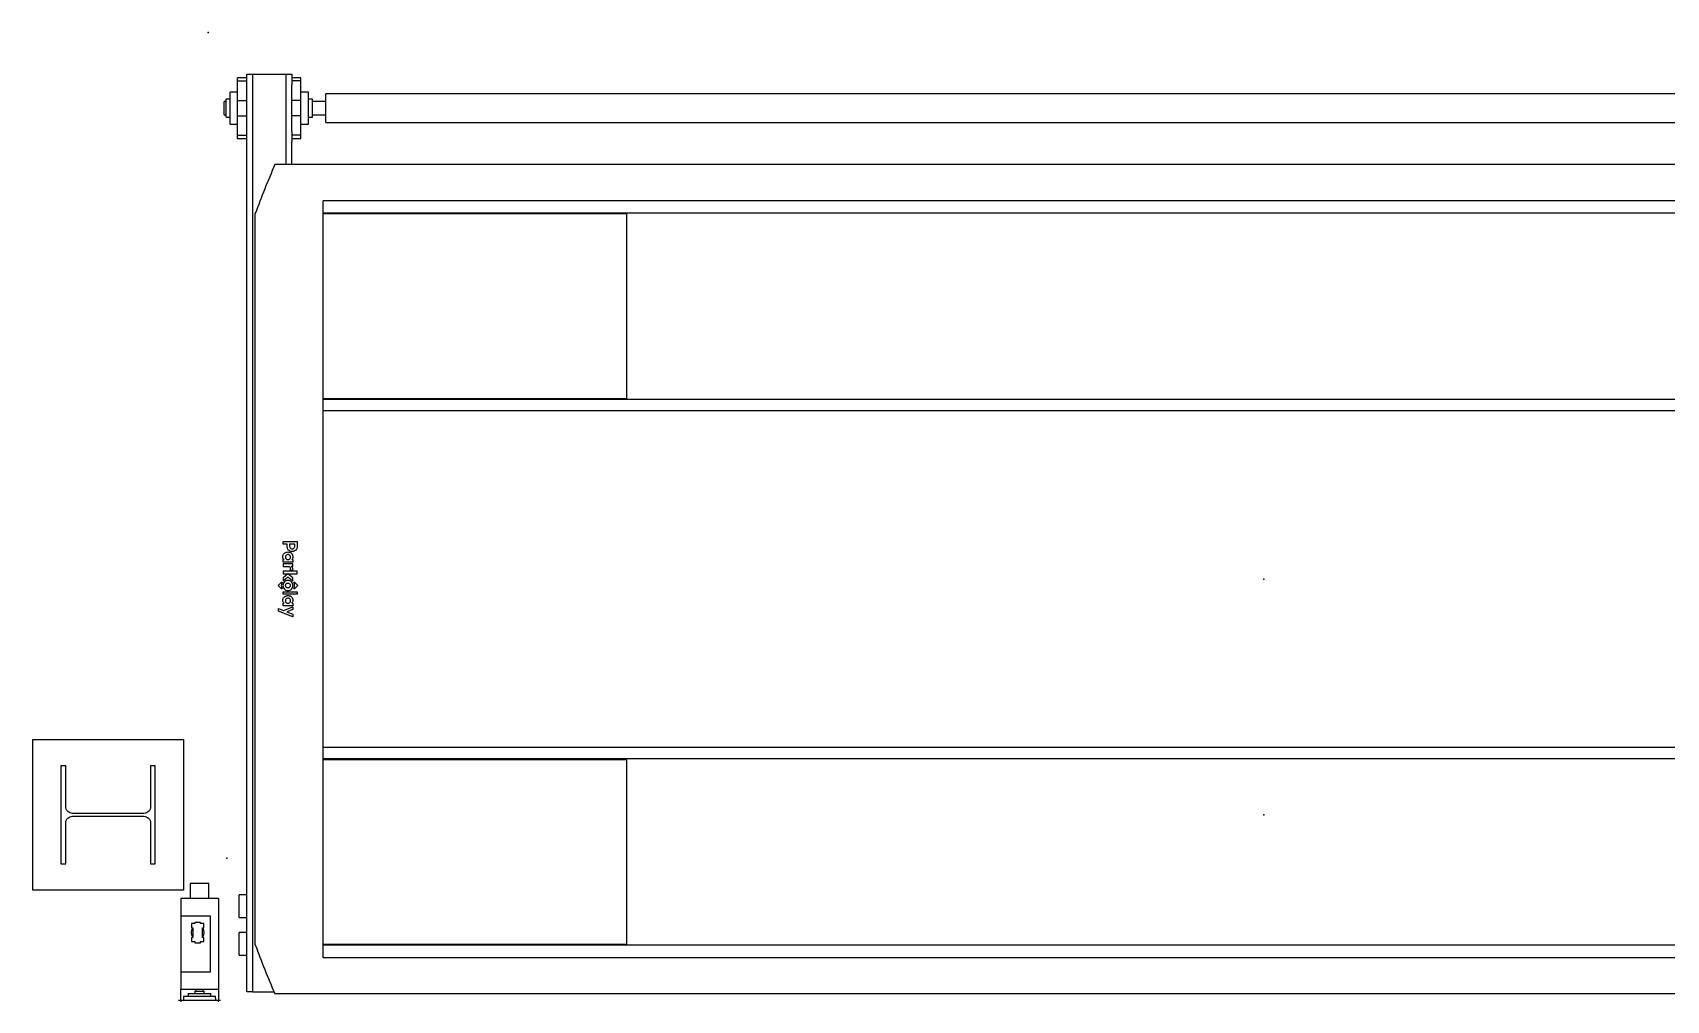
# Model space of a CAD drawing. Header units: millimetres. Extents: x 1215 to 9785, y -901 to 5802.
# Drawn here: x 3970 to 4403.2, y 5544.9 to 5801.6 of the extents above; entities that cross this region are included whole.
import ezdxf

# ---------------------------------------------------------------- set-up
doc = ezdxf.new("R2010")
doc.units = ezdxf.units.MM
doc.linetypes.add('PHANTOM', pattern=[12.7, 6.35, -1.27, 1.27, -1.27, 1.27, -1.27])
for name, color, linetype in [('PK24-LOGO', 7, 'Continuous'), ('PK24E', 7, 'Continuous'), ('PK24E-STRUCT-STEEL', 254, 'Continuous')]:
    doc.layers.add(name, color=color, linetype=linetype)
for name, color, linetype, true_color in [('PK24E-COMP-PALLET', 132, 'Continuous', 0x00b7c8), ('PK24E-HELPER', 253, 'PHANTOM', 0xa1a1a1), ('PK24E-SYS-LIFT', 31, 'Continuous', 0xffcc5a), ('PK24E-SYS-SHELF', 31, 'Continuous', 0xffcc5a)]:
    doc.layers.add(name, color=color, linetype=linetype, true_color=true_color)

# ---------------------------------------------------------------- blocks, each defined once
blk = doc.blocks.new('LOGO----DECOR-PK24')
at = {"layer": 'PK24-LOGO'}
for p, q in [((-10, 2.13), (-8.71, 2.13)), ((-10, -1.62), (-10, 2.13)), ((-9.29, 1.47), (-9.29, 0.11)), ((-8.76, 1.47), (-9.29, 1.47)), ((-9.29, 0.11), (-8.76, 0.11)), ((-8.61, 1.46), (-8.76, 1.47)), ((-8.76, 0.11), (-8.61, 0.13)), ((-8.71, 2.13), (-8.43, 2.11)), ((-8.48, 1.42), (-8.61, 1.46)), ((-8.61, 0.13), (-8.48, 0.17)), ((-8.36, 1.35), (-8.48, 1.42)), ((-8.48, 0.17), (-8.36, 0.23)), ((-8.43, 2.11), (-8.3, 2.07)), ((-8.26, 1.27), (-8.36, 1.35)), ((-8.36, 0.23), (-8.26, 0.31)), ((-8.3, 2.07), (-8.17, 2.03)), ((-8.19, 1.17), (-8.26, 1.27)), ((-8.26, 0.31), (-8.19, 0.41)), ((-8.13, 1.05), (-8.19, 1.17)), ((-8.19, 0.41), (-8.13, 0.53)), ((-8.17, 2.03), (-7.94, 1.9)), ((-8.09, 0.93), (-8.13, 1.05)), ((-8.13, 0.53), (-8.09, 0.66)), ((-8.08, 0.79), (-8.09, 0.93)), ((-8.09, 0.66), (-8.08, 0.79)), ((-7.94, 1.9), (-7.74, 1.74)), ((-7.74, 1.74), (-7.58, 1.55)), ((-7.58, 0.04), (-7.74, -0.16)), ((-7.58, 1.55), (-7.46, 1.32)), ((-7.46, 0.27), (-7.58, 0.04)), ((-7.46, 1.32), (-7.38, 1.06)), ((-7.38, 0.52), (-7.46, 0.27)), ((-7.38, 1.06), (-7.36, 0.79)), ((-7.36, 0.79), (-7.38, 0.52)), ((-7.19, -0.02), (-7.16, 0.13)), ((-7.16, 0.13), (-7.11, 0.26)), ((-7.11, 0.26), (-6.98, 0.49)), ((-6.98, 0.49), (-6.82, 0.68)), ((-6.82, 0.68), (-6.62, 0.82)), ((-6.62, 0.82), (-6.41, 0.92)), ((-6.42, 0.06), (-6.48, -0.05)), ((-6.33, 0.17), (-6.42, 0.06)), ((-6.41, 0.92), (-6.19, 0.98)), ((-6.23, 0.25), (-6.33, 0.17)), ((-6.11, 0.31), (-6.23, 0.25)), ((-6.19, 0.98), (-5.97, 1)), ((-5.98, 0.35), (-6.11, 0.31)), ((-5.84, 0.36), (-5.98, 0.35)), ((-5.97, 1), (-5.74, 0.98)), ((-5.71, 0.35), (-5.84, 0.36)), ((-5.74, 0.98), (-5.53, 0.92)), ((-5.58, 0.31), (-5.71, 0.35)), ((-5.47, 0.24), (-5.58, 0.31)), ((-5.53, 0.92), (-5.35, 0.82)), ((-5.37, 0.16), (-5.47, 0.24)), ((-5.29, 0.06), (-5.37, 0.16)), ((-5.35, 0.82), (-5.21, 0.7)), ((-5.23, -0.06), (-5.29, 0.06)), ((-5.21, 0.7), (-5.21, 0.95)), ((-5.21, 0.95), (-4.5, 0.95)), ((-4.5, 0.95), (-4.5, -1.62)), ((-3.41, 0.95), (-4.11, 0.95)), ((-4.11, 0.95), (-4.11, -1.62)), ((-3.41, 0.53), (-3.41, 0.95)), ((-3.36, 0.62), (-3.41, 0.53)), ((-3.37, -0.03), (-3.32, 0.06)), ((-3.29, 0.71), (-3.36, 0.62)), ((-3.32, 0.06), (-3.26, 0.13)), ((-3.22, 0.78), (-3.29, 0.71)), ((-3.26, 0.13), (-3.19, 0.19)), ((-3.14, 0.84), (-3.22, 0.78)), ((-3.19, 0.19), (-3.11, 0.23)), ((-3.05, 0.89), (-3.14, 0.84)), ((-3.11, 0.23), (-3.02, 0.26)), ((-2.94, 0.92), (-3.05, 0.89)), ((-3.02, 0.26), (-2.92, 0.27)), ((-2.83, 0.94), (-2.94, 0.92)), ((-2.92, 0.27), (-2.42, 0.27)), ((-2.7, 0.95), (-2.83, 0.94)), ((-2.42, 0.95), (-2.7, 0.95)), ((-2.42, 0.27), (-2.42, 0.95)), ((-1.42, 2.13), (-2.13, 2.13)), ((-2.13, 2.13), (-2.13, -1.62)), ((-1.42, -1.62), (-1.42, 2.13)), ((-0.37, 0.95), (-1.42, -0.33)), ((-0.61, -0.33), (0.44, 0.95)), ((0.44, 0.95), (-0.37, 0.95)), ((0.44, 0.19), (0.36, -0.06)), ((0.56, 0.41), (0.44, 0.19)), ((0.72, 0.61), (0.56, 0.41)), ((0.92, 0.77), (0.72, 0.61)), ((0.77, 1.32), (0.79, 1.37)), ((0.78, 1.26), (0.77, 1.32)), ((0.81, 1.24), (0.78, 1.26)), ((0.79, 1.37), (1.61, 2.19)), ((0.85, 1.23), (0.81, 1.24)), ((0.89, 1.24), (0.85, 1.23)), ((1.07, 1.32), (0.89, 1.24)), ((1.15, 0.9), (0.92, 0.77)), ((1.27, 1.37), (1.07, 1.32)), ((1.07, -0.08), (1.13, 0.03)), ((1.13, 0.03), (1.21, 0.12)), ((1.4, 0.98), (1.15, 0.9)), ((1.21, 0.12), (1.3, 0.2)), ((1.46, 1.41), (1.27, 1.37)), ((1.3, 0.2), (1.41, 0.26)), ((1.67, 1), (1.4, 0.98)), ((1.41, 0.26), (1.54, 0.3)), ((1.67, 1.42), (1.46, 1.41)), ((1.54, 0.3), (1.67, 0.31)), ((1.61, 2.19), (1.67, 2.21)), ((1.67, 2.21), (1.73, 2.19)), ((1.87, 1.41), (1.67, 1.42)), ((1.94, 0.98), (1.67, 1)), ((1.67, 0.31), (1.8, 0.3)), ((1.73, 2.19), (2.54, 1.37)), ((1.8, 0.3), (1.92, 0.26)), ((2.07, 1.37), (1.87, 1.41)), ((1.92, 0.26), (2.03, 0.2)), ((2.19, 0.9), (1.94, 0.98)), ((2.03, 0.2), (2.13, 0.12)), ((2.26, 1.32), (2.07, 1.37)), ((2.13, 0.12), (2.2, 0.03)), ((2.41, 0.77), (2.19, 0.9)), ((2.2, 0.03), (2.26, -0.08)), ((2.45, 1.24), (2.26, 1.32)), ((2.61, 0.61), (2.41, 0.77)), ((2.48, 1.23), (2.45, 1.24)), ((2.52, 1.24), (2.48, 1.23)), ((2.55, 1.26), (2.52, 1.24)), ((2.54, 1.37), (2.57, 1.32)), ((2.57, 1.32), (2.55, 1.26)), ((2.78, 0.41), (2.61, 0.61)), ((2.9, 0.19), (2.78, 0.41)), ((2.98, -0.06), (2.9, 0.19)), ((3.31, 2.13), (4.01, 2.13)), ((3.31, -1.62), (3.31, 2.13)), ((4.01, 2.13), (4.01, -1.62)), ((4.37, -0.02), (4.4, 0.13)), ((4.4, 0.13), (4.45, 0.26)), ((4.45, 0.26), (4.58, 0.49)), ((4.58, 0.49), (4.74, 0.68)), ((4.74, 0.68), (4.93, 0.82)), ((4.93, 0.82), (5.15, 0.92)), ((5.14, 0.06), (5.08, -0.05)), ((5.23, 0.17), (5.14, 0.06)), ((5.15, 0.92), (5.37, 0.98)), ((5.33, 0.25), (5.23, 0.17)), ((5.45, 0.31), (5.33, 0.25)), ((5.37, 0.98), (5.59, 1)), ((5.58, 0.35), (5.45, 0.31)), ((5.72, 0.36), (5.58, 0.35)), ((5.59, 1), (5.82, 0.98)), ((5.85, 0.35), (5.72, 0.36)), ((5.82, 0.98), (6.03, 0.92)), ((5.98, 0.31), (5.85, 0.35)), ((6.09, 0.24), (5.98, 0.31)), ((6.03, 0.92), (6.21, 0.82)), ((6.19, 0.16), (6.09, 0.24)), ((6.27, 0.06), (6.19, 0.16)), ((6.21, 0.82), (6.35, 0.7)), ((6.32, -0.06), (6.27, 0.06)), ((6.35, 0.7), (6.35, 0.95)), ((6.35, 0.95), (7.06, 0.95)), ((7.06, 0.95), (7.06, -1.62)), ((8.33, -1.51), (7.31, 0.95)), ((7.31, 0.95), (8.05, 0.95)), ((8.05, 0.95), (8.68, -0.63)), ((10, 0.95), (8.51, -2.81)), ((8.68, -0.63), (9.27, 0.95)), ((9.27, 0.95), (10, 0.95)), ((-9.29, -1.62), (-10, -1.62)), ((-8.71, -0.55), (-9.29, -0.55)), ((-9.29, -0.55), (-9.29, -1.62)), ((-8.43, -0.52), (-8.71, -0.55)), ((-8.3, -0.49), (-8.43, -0.52)), ((-8.17, -0.44), (-8.3, -0.49)), ((-7.94, -0.32), (-8.17, -0.44)), ((-7.74, -0.16), (-7.94, -0.32)), ((-7.22, -0.33), (-7.21, -0.17)), ((-7.21, -0.5), (-7.22, -0.33)), ((-7.21, -0.17), (-7.19, -0.02)), ((-7.19, -0.65), (-7.21, -0.5)), ((-7.16, -0.79), (-7.19, -0.65)), ((-7.1, -0.92), (-7.16, -0.79)), ((-6.97, -1.15), (-7.1, -0.92)), ((-6.81, -1.34), (-6.97, -1.15)), ((-6.62, -1.48), (-6.81, -1.34)), ((-6.41, -1.59), (-6.62, -1.48)), ((-6.52, -0.18), (-6.53, -0.33)), ((-6.53, -0.33), (-6.52, -0.47)), ((-6.48, -0.05), (-6.52, -0.18)), ((-6.52, -0.47), (-6.48, -0.6)), ((-6.48, -0.6), (-6.42, -0.72)), ((-6.42, -0.72), (-6.33, -0.82)), ((-6.19, -1.65), (-6.41, -1.59)), ((-6.33, -0.82), (-6.23, -0.9)), ((-6.23, -0.9), (-6.11, -0.97)), ((-5.98, -1.67), (-6.19, -1.65)), ((-6.11, -0.97), (-5.98, -1.01)), ((-5.98, -1.01), (-5.84, -1.02)), ((-5.74, -1.65), (-5.98, -1.67)), ((-5.84, -1.02), (-5.71, -1.01)), ((-5.53, -1.57), (-5.74, -1.65)), ((-5.71, -1.01), (-5.58, -0.97)), ((-5.58, -0.97), (-5.47, -0.9)), ((-5.35, -1.47), (-5.53, -1.57)), ((-5.47, -0.9), (-5.37, -0.82)), ((-5.37, -0.82), (-5.29, -0.72)), ((-5.21, -1.33), (-5.35, -1.47)), ((-5.29, -0.72), (-5.23, -0.6)), ((-5.2, -0.19), (-5.23, -0.06)), ((-5.23, -0.6), (-5.2, -0.47)), ((-5.21, -1.62), (-5.21, -1.33)), ((-5.21, -1.33), (-5.21, -1.33)), ((-4.5, -1.62), (-5.21, -1.62)), ((-5.19, -0.33), (-5.2, -0.19)), ((-5.2, -0.47), (-5.19, -0.33)), ((-4.11, -1.62), (-3.41, -1.62)), ((-3.41, -0.21), (-3.4, -0.12)), ((-3.41, -1.62), (-3.41, -0.21)), ((-3.4, -0.12), (-3.37, -0.03)), ((-2.13, -1.62), (-1.42, -1.62)), ((-1.42, -0.33), (-0.37, -1.62)), ((0.44, -1.62), (-0.61, -0.33)), ((-0.37, -1.62), (0.44, -1.62)), ((0.36, -0.06), (0.33, -0.33)), ((0.33, -0.33), (0.36, -0.6)), ((0.36, -0.6), (0.44, -0.85)), ((0.44, -0.85), (0.56, -1.08)), ((0.56, -1.08), (0.72, -1.28)), ((0.72, -1.28), (0.92, -1.44)), ((0.77, -1.98), (0.78, -1.93)), ((0.79, -2.04), (0.77, -1.98)), ((0.78, -1.93), (0.81, -1.9)), ((1.61, -2.85), (0.79, -2.04)), ((0.81, -1.9), (0.85, -1.89)), ((0.85, -1.89), (0.89, -1.9)), ((0.89, -1.9), (1.07, -1.98)), ((0.92, -1.44), (1.15, -1.56)), ((1.02, -0.33), (1.03, -0.2)), ((1.03, -0.46), (1.02, -0.33)), ((1.03, -0.2), (1.07, -0.08)), ((1.07, -0.59), (1.03, -0.46)), ((1.13, -0.7), (1.07, -0.59)), ((1.07, -1.98), (1.27, -2.04)), ((1.21, -0.79), (1.13, -0.7)), ((1.15, -1.56), (1.4, -1.64)), ((1.3, -0.87), (1.21, -0.79)), ((1.27, -2.04), (1.46, -2.07)), ((1.41, -0.93), (1.3, -0.87)), ((1.4, -1.64), (1.67, -1.67)), ((1.54, -0.97), (1.41, -0.93)), ((1.46, -2.07), (1.67, -2.09)), ((1.67, -0.98), (1.54, -0.97)), ((1.67, -2.88), (1.61, -2.85)), ((1.8, -0.97), (1.67, -0.98)), ((1.67, -1.67), (1.94, -1.64)), ((1.67, -2.09), (1.87, -2.07)), ((1.73, -2.85), (1.67, -2.88)), ((2.54, -2.04), (1.73, -2.85)), ((1.92, -0.93), (1.8, -0.97)), ((1.87, -2.07), (2.07, -2.04)), ((2.03, -0.87), (1.92, -0.93)), ((1.94, -1.64), (2.19, -1.56)), ((2.13, -0.79), (2.03, -0.87)), ((2.07, -2.04), (2.26, -1.98)), ((2.2, -0.7), (2.13, -0.79)), ((2.19, -1.56), (2.41, -1.44)), ((2.26, -0.59), (2.2, -0.7)), ((2.26, -0.08), (2.3, -0.2)), ((2.3, -0.46), (2.26, -0.59)), ((2.26, -1.98), (2.45, -1.9)), ((2.3, -0.2), (2.31, -0.33)), ((2.31, -0.33), (2.3, -0.46)), ((2.41, -1.44), (2.61, -1.28)), ((2.45, -1.9), (2.48, -1.89)), ((2.48, -1.89), (2.52, -1.9)), ((2.52, -1.9), (2.55, -1.93)), ((2.57, -1.98), (2.54, -2.04)), ((2.55, -1.93), (2.57, -1.98)), ((2.61, -1.28), (2.78, -1.08)), ((2.78, -1.08), (2.9, -0.85)), ((2.9, -0.85), (2.98, -0.6)), ((3, -0.33), (2.98, -0.06)), ((2.98, -0.6), (3, -0.33)), ((4.01, -1.62), (3.31, -1.62)), ((4.34, -0.17), (4.37, -0.02)), ((4.34, -0.33), (4.34, -0.17)), ((4.34, -0.5), (4.34, -0.33)), ((4.37, -0.65), (4.34, -0.5)), ((4.4, -0.79), (4.37, -0.65)), ((4.46, -0.92), (4.4, -0.79)), ((4.59, -1.15), (4.46, -0.92)), ((4.75, -1.34), (4.59, -1.15)), ((4.94, -1.48), (4.75, -1.34)), ((5.15, -1.59), (4.94, -1.48)), ((5.04, -0.18), (5.03, -0.33)), ((5.03, -0.33), (5.04, -0.47)), ((5.08, -0.05), (5.04, -0.18)), ((5.04, -0.47), (5.08, -0.6)), ((5.08, -0.6), (5.14, -0.72)), ((5.14, -0.72), (5.23, -0.82)), ((5.37, -1.65), (5.15, -1.59)), ((5.23, -0.82), (5.33, -0.9)), ((5.33, -0.9), (5.45, -0.97)), ((5.58, -1.67), (5.37, -1.65)), ((5.45, -0.97), (5.58, -1.01)), ((5.58, -1.01), (5.72, -1.02)), ((5.81, -1.65), (5.58, -1.67)), ((5.72, -1.02), (5.85, -1.01)), ((6.03, -1.57), (5.81, -1.65)), ((5.85, -1.01), (5.98, -0.97)), ((5.98, -0.97), (6.09, -0.9)), ((6.21, -1.47), (6.03, -1.57)), ((6.09, -0.9), (6.19, -0.82)), ((6.19, -0.82), (6.27, -0.72)), ((6.35, -1.33), (6.21, -1.47)), ((6.27, -0.72), (6.32, -0.6)), ((6.36, -0.19), (6.32, -0.06)), ((6.32, -0.6), (6.36, -0.47)), ((6.35, -1.62), (6.35, -1.33)), ((6.35, -1.33), (6.35, -1.33)), ((7.06, -1.62), (6.35, -1.62)), ((6.37, -0.33), (6.36, -0.19)), ((6.36, -0.47), (6.37, -0.33)), ((7.8, -2.81), (8.33, -1.51)), ((8.51, -2.81), (7.8, -2.81))]:
    blk.add_line(p, q, dxfattribs=at)
blk = doc.blocks.new('*U54')
at = {"layer": 'PK24E-COMP-PALLET'}
for p, q in [((262.27, 110), (-262.27, 110)), ((-249.45, -100.42), (-249.45, 100.42)), ((249.45, 100.42), (-249.45, 100.42)), ((-267.5, -96.99), (-267.5, 96.99)), ((249.45, 97.11), (-249.45, 97.11)), ((-168.92, 96.89), (-249.45, 96.89)), ((-168.92, 47.89), (-168.92, 96.89)), ((-168.92, 47.89), (-249.45, 47.89)), ((249.45, 47.67), (-249.45, 47.67)), ((249.45, 44.65), (-249.45, 44.65)), ((249.45, -44.65), (-249.45, -44.65)), ((249.45, -47.67), (-249.45, -47.67)), ((-168.92, -47.89), (-249.45, -47.89)), ((-168.92, -96.89), (-168.92, -47.89)), ((-168.92, -96.89), (-249.45, -96.89)), ((249.45, -97.11), (-249.45, -97.11)), ((249.45, -100.42), (-249.45, -100.42)), ((262.27, -110), (-262.27, -110))]:
    blk.add_line(p, q, dxfattribs=at)
for start, end in [(156.6469, 159.5434), (200.4566, 203.3531)]:
    blk.add_arc((-7.5, 0), 277.5, start, end, dxfattribs=at)
at = {"layer": 'PK24E-HELPER'}
blk.add_point((0, 0), dxfattribs=at)
at = {"linetype": 'Continuous', "rotation": 270}
blk.add_blockref('LOGO----DECOR-PK24', (-258.48, 0), dxfattribs=at)
blk = doc.blocks.new('SHELF-S-EMP-TOP-SYS-PKE24')
at = {"layer": 'PK24E-HELPER'}
for p in [(-280, 145), (-275, -74), (-275, -74)]:
    blk.add_point(p, dxfattribs=at)
at = {"layer": 'PK24E-SYS-SHELF'}
for p, q in [((-269.75, 133.03), (-272.15, 133.03)), ((-272.15, 132.18), (-272.15, 133.03)), ((-272.15, 132.18), (-269.75, 132.18)), ((-272.15, 127.02), (-272.15, 132.18)), ((-269.75, 131.16), (-269.75, 133.98)), ((-269.75, 133.98), (-268.25, 133.98)), ((-269.75, 127.02), (-269.75, 131.16)), ((-268.25, 133.98), (-268.25, -109.5)), ((-268.25, 133.98), (-259.25, 133.98)), ((-259.25, 116), (-259.25, 133.98)), ((-259.25, 133.98), (-257.75, 133.98)), ((-257.75, 133.98), (-257.75, 131.16)), ((-255.35, 133.03), (-257.75, 133.03)), ((-255.35, 132.18), (-257.75, 132.18)), ((-257.75, 127.02), (-257.75, 131.16)), ((-255.35, 132.18), (-255.35, 133.03)), ((-255.35, 127.02), (-255.35, 132.18)), ((-275.19, 126.73), (-275.7, 126.73)), ((-275.7, 123.23), (-275.7, 126.73)), ((-274.15, 127.38), (-275.19, 127.38)), ((-275.19, 124.98), (-275.19, 127.38)), ((-272.15, 129.23), (-274.15, 129.23)), ((-274.15, 124.98), (-274.15, 129.23)), ((-272.15, 122.94), (-272.15, 127.02)), ((-272.15, 127.02), (-269.75, 127.02)), ((-269.75, 122.94), (-269.75, 127.02)), ((-255.35, 127.02), (-257.75, 127.02)), ((-257.75, 122.94), (-257.75, 127.02)), ((-253.35, 129.23), (-255.35, 129.23)), ((-255.35, 122.94), (-255.35, 127.02)), ((-253.35, 124.98), (-253.35, 129.23)), ((-252.31, 127.38), (-253.35, 127.38)), ((-252.31, 124.98), (-252.31, 127.38)), ((-248.75, 126.73), (-252.31, 126.73)), ((248.75, 128.78), (-248.75, 128.78)), ((-248.75, 121.18), (-248.75, 128.78)), ((-275.7, 123.23), (-275.19, 123.23)), ((-275.19, 122.58), (-275.19, 124.98)), ((-275.19, 122.58), (-274.15, 122.58)), ((-274.15, 120.73), (-274.15, 124.98)), ((-272.15, 122.94), (-269.75, 122.94)), ((-272.15, 117.78), (-272.15, 122.94)), ((-269.75, 118.8), (-269.75, 122.94)), ((-255.35, 122.94), (-257.75, 122.94)), ((-257.75, 118.8), (-257.75, 122.94)), ((-255.35, 117.78), (-255.35, 122.94)), ((-253.35, 120.73), (-253.35, 124.98)), ((-253.35, 122.58), (-252.31, 122.58)), ((-252.31, 122.58), (-252.31, 124.98)), ((-252.31, 123.23), (-248.75, 123.23)), ((-274.15, 120.73), (-272.15, 120.73)), ((-272.15, 117.78), (-269.75, 117.78)), ((-272.15, 116.93), (-272.15, 117.78)), ((-269.75, -109.5), (-269.75, 118.8)), ((-257.75, 118.8), (-257.75, 116)), ((-255.35, 117.78), (-257.75, 117.78)), ((-255.35, 120.73), (-253.35, 120.73)), ((-255.35, 116.93), (-255.35, 117.78)), ((-248.75, 121.18), (248.75, 121.18)), ((-272.15, 116.93), (-269.75, 116.93)), ((-259.25, 110), (-259.25, 116)), ((-257.75, 116.93), (-255.35, 116.93)), ((-257.75, 110), (-257.75, 116)), ((-269.75, -83.75), (-271.75, -83.75)), ((-271.75, -89.75), (-271.75, -83.75)), ((-271.75, -89.75), (-269.75, -89.75)), ((-269.75, -93.75), (-271.75, -93.75)), ((-271.75, -99.75), (-271.75, -93.75)), ((-271.75, -99.75), (-269.75, -99.75)), ((-268.25, -109.5), (-269.75, -109.5)), ((-268.25, -109.5), (-262.48, -109.5))]:
    blk.add_line(p, q, dxfattribs=at)
at = {"layer": 'PK24E'}
blk.add_blockref('*U54', (0, 0), dxfattribs=at)
blk = doc.blocks.new('ELIFTTT-CHASIS--TOP-COMP-PKE24')
at = {"layer": 'PK24E-HELPER'}
blk.add_point((0, 167.5), dxfattribs=at)
at = {"layer": 'PK24E-SYS-LIFT'}
for p, q in [((-284.75, 149.25), (-284.75, 145.25)), ((-283.91, 149.25), (-284.75, 149.25)), ((-279.75, 149.25), (-283.91, 149.25)), ((-279.75, 145.25), (-279.75, 149.25)), ((-287.25, 145.25), (-287.25, 140.65)), ((-277.25, 145.25), (-287.25, 145.25)), ((-277.25, 145.25), (-277.25, 121.25)), ((-279.35, 140.65), (-287.25, 140.65)), ((-287.25, 140.65), (-287.25, 125.85)), ((-283.48, 138.95), (-283.48, 138.62)), ((-282.02, 138.95), (-283.48, 138.95)), ((-282.02, 138.62), (-282.02, 138.95)), ((-279.35, 125.85), (-279.35, 140.65)), ((-284.4, 138.62), (-284.4, 137.52)), ((-283.48, 138.62), (-284.4, 138.62)), ((-284.4, 137.52), (-284.02, 137.52)), ((-284.4, 134.98), (-284.4, 133.88)), ((-284.02, 134.98), (-284.4, 134.98)), ((-284.02, 137.52), (-284.02, 134.98)), ((-281.1, 138.62), (-282.02, 138.62)), ((-281.48, 137.52), (-281.1, 137.52)), ((-281.48, 134.98), (-281.48, 137.52)), ((-281.1, 134.98), (-281.48, 134.98)), ((-281.1, 137.52), (-281.1, 138.62)), ((-281.1, 133.88), (-281.1, 134.98)), ((-284.4, 133.88), (-283.48, 133.88)), ((-283.48, 133.88), (-283.48, 133.55)), ((-283.48, 133.55), (-282.02, 133.55)), ((-282.02, 133.88), (-281.1, 133.88)), ((-282.02, 133.55), (-282.02, 133.88)), ((-287.25, 125.85), (-287.25, 121.25)), ((-287.25, 125.85), (-279.35, 125.85)), ((-287.82, 118.3), (-287.22, 118.3)), ((-287.25, 121.25), (-277.25, 121.25)), ((-287.25, 118.3), (-287.25, 121.25)), ((-287.22, 118.3), (-287.24, 117.91)), ((-287.22, 118.3), (-277.28, 118.3)), ((-286.47, 119.4), (-286.53, 118.3)), ((-286.47, 119.4), (-278.03, 119.4)), ((-285.25, 120.1), (-285.25, 119.4)), ((-285.25, 120.1), (-279.25, 120.1)), ((-283.4, 120.7), (-283.5, 120.6)), ((-283.5, 120.6), (-283.5, 120.1)), ((-281, 120.6), (-283.5, 120.6)), ((-283.4, 120.7), (-281.1, 120.7)), ((-283.25, 121.25), (-283.25, 120.7)), ((-281.25, 120.7), (-281.25, 121.25)), ((-281, 120.6), (-281.1, 120.7)), ((-281, 120.1), (-281, 120.6)), ((-279.25, 119.4), (-279.25, 120.1)), ((-277.97, 118.3), (-278.03, 119.4)), ((-277.26, 117.91), (-277.28, 118.3)), ((-277.28, 118.3), (-276.68, 118.3)), ((-277.25, 121.25), (-277.25, 118.3))]:
    blk.add_line(p, q, dxfattribs=at)
for start, end in [(137.63, 222.37), (317.63, 42.37)]:
    blk.add_arc((-282.75, 136.25), 1.72, start, end, dxfattribs=at)
for points, knots in [([(-287.82, 118.3), (-287.82, 118.3), (-287.83, 118.3), (-287.83, 118.28), (-287.83, 118.28)], [0, 0, 0, 0, 0.487803, 1, 1, 1, 1]), ([(-282.41, 121.25), (-282.39, 121.24), (-282.34, 121.21), (-282.25, 121.2), (-282.16, 121.21), (-282.11, 121.24), (-282.09, 121.25)], [0, 0, 0, 0, 0.230406, 0.49981, 0.78779, 1, 1, 1, 1]), ([(-276.67, 118.28), (-276.67, 118.28), (-276.67, 118.3), (-276.68, 118.3), (-276.68, 118.3)], [0, 0, 0, 0, 0.485402, 1, 1, 1, 1])]:
    blk.add_open_spline(points, degree=3, knots=knots, dxfattribs=at)
blk = doc.blocks.new('STEEL-HEA260--TOP-STRUCT-PK24')
at = {"layer": 'PK24E-STRUCT-STEEL', "color": 8, "true_color": 0x808080}
blk.add_lwpolyline([(11.25, 13), (11.25, 2.175, -0.4142136), (9.45, 0.375), (-9.45, 0.375, -0.4142136), (-11.25, 2.175), (-11.25, 13), (-12.5, 13), (-12.5, -13), (-11.25, -13), (-11.25, -2.175, -0.4142136), (-9.45, -0.375), (9.45, -0.375, -0.4142136), (11.25, -2.175), (11.25, -13), (12.5, -13), (12.5, 13)], format="xyb", close=True, dxfattribs=at)
blk = doc.blocks.new('STEEL-HEA260-WPLATE-TOP-STRUCT-PK24')
at = {"layer": 'PK24E-STRUCT-STEEL', "color": 8, "true_color": 0x808080}
blk.add_lwpolyline([(-20, 20), (20, 20), (20, -20), (-20, -20)], close=True, dxfattribs=at)
blk.add_blockref('STEEL-HEA260--TOP-STRUCT-PK24', (0, 0))
blk = doc.blocks.new('ELIFT-COLUMNS--TOP-COMP-PKE24')
blk.add_blockref('STEEL-HEA260-WPLATE-TOP-STRUCT-PK24', (-306.5, 167.5))
blk = doc.blocks.new('ELIFTTT---TOP-SYS-PKE24')
for name in ['ELIFT-COLUMNS--TOP-COMP-PKE24', 'ELIFTTT-CHASIS--TOP-COMP-PKE24']:
    blk.add_blockref(name, (0, 0))

msp = doc.modelspace()

# ---------------------------------------------------------------- block references
for name, p in [('SHELF-S-EMP-TOP-SYS-PKE24', (4296.55, 5656.62, 361.35)), ('ELIFTTT---TOP-SYS-PKE24', (4296.55, 5426.62, 361.35))]:
    msp.add_blockref(name, p)

doc.saveas('drawing.dxf')
